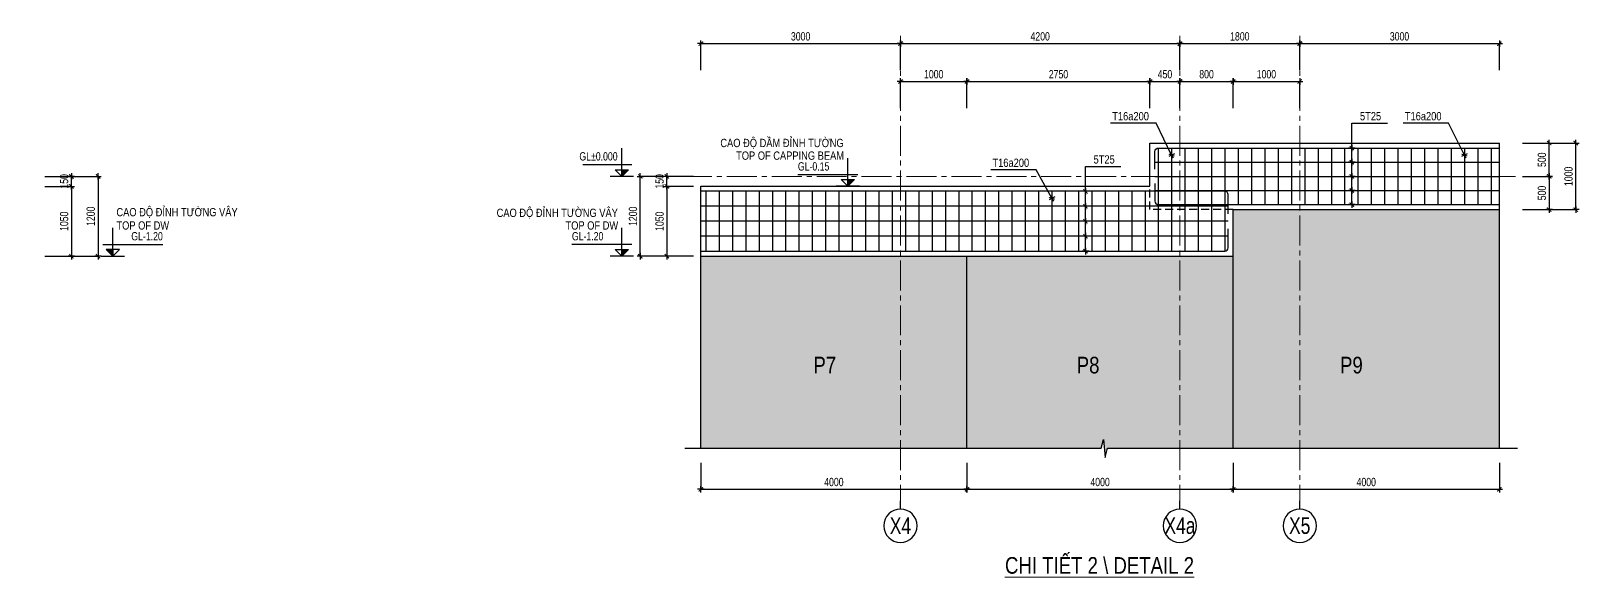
# Model space of a CAD drawing. Header units: millimetres. Extents: x 2611025 to 4139346, y -89870 to 101087.
# Drawn here: x 2796301 to 2819565, y -33031 to -24822 of the extents above; entities that cross this region are included whole.
import ezdxf
from ezdxf.enums import TextEntityAlignment as Align

# ---------------------------------------------------------------- set-up
doc = ezdxf.new("R2010")
doc.units = ezdxf.units.MM
doc.header["$LTSCALE"] = 1200
doc.header["$PDMODE"] = 35
for name, pattern in [('$$DASHED$$', [0.75, 0.5, -0.25]), ('CENTER2', [1.125, 0.75, -0.125, 0.125, -0.125]), ('HIDDEN', [0.375, 0.25, -0.125])]:
    doc.linetypes.add(name, pattern=pattern)
for name, color, linetype in [('CDC.01.AXIS', 160, 'CENTER2'), ('CDC.02.DIM', 1, 'Continuous'), ('CDC.04.HIDDEN', 8, 'HIDDEN'), ('CDC.05.STEEL', 4, 'Continuous'), ('CDC.06.TEXT', 2, 'Continuous'), ('CDC.10.HATCH', 251, 'Continuous'), ('CDC.11.NOTE', 8, 'Continuous'), ('S-BAO', 3, 'Continuous')]:
    doc.layers.add(name, color=color, linetype=linetype)
doc.layers.add('TEXTEN', color=3, linetype='Continuous', lineweight=13)
doc.layers.add('TEXTVN', color=2, linetype='Continuous', lineweight=20)
doc.styles.add('1', font='arial.ttf', dxfattribs={"width": 0.75})
doc.styles.add('Arial', font='arial.ttf', dxfattribs={"height": 480})
doc.styles.add('BIGTEXT', font='arial.ttf', dxfattribs={"width": 0.8})
doc.styles.add('DB_Arial', font='arial.ttf', dxfattribs={"width": 0.8})
doc.styles.add('SMTEXT', font='arial.ttf', dxfattribs={"width": 0.75})
doc.dimstyles.new('50X1', dxfattribs={"dimscale": 50, "dimtxt": 2.5, "dimasz": 0.008, "dimexe": 0, "dimexo": 0, "dimgap": 0.9, "dimtad": 1, "dimdec": 0, "dimzin": 13, "dimdsep": 46, "dimtxsty": '1', "dimblk1": 'CHEO', "dimblk2": 'CHEO', "dimsah": 1, "dimcen": 0, "dimclrd": 256, "dimclre": 256, "dimclrt": 3, "dimadec": 0, "dimazin": 0, "dimtfac": 1, "dimtdec": 0, "dimtix": 1, "dimtmove": 2, "dimatfit": 3, "dimldrblk": 'CHEO', "dimfxl": 8, "dimfxlon": 1, "dimtolj": 1, "dimtzin": 13, "dimarcsym": 0})

# ---------------------------------------------------------------- blocks, each defined once
blk = doc.blocks.new('tag_cd')
at = {"layer": 'CDC.10.HATCH'}
blk.add_hatch(color=256, dxfattribs=at).paths.add_polyline_path([(180, 240), (420, 0), (420, 240)])
at = {"layer": 'CDC.02.DIM'}
for points in [[(420, 240), (420, 0), (660, 240), (180, 240), (420, 0), (420, 1020)], [(0, 0), (840, 0)], [(60, 420), (2220, 420)]]:
    blk.add_lwpolyline(points, dxfattribs=at)
at = {"layer": 'CDC.06.TEXT', "ltscale": 0.5, "style": 'SMTEXT', "width": 0.75}
blk.add_attdef('CD', text='', height=300, dxfattribs=at).set_placement((2220, 570), align=Align.RIGHT)
blk = doc.blocks.new('CHEO')
at = {"layer": 'CDC.02.DIM'}
for points in [[(-121, 0), (121, 0)], [(0, 121), (0, -121)]]:
    blk.add_lwpolyline(points, dxfattribs=at)
at = {"layer": 'CDC.02.DIM', "const_width": 40}
blk.add_lwpolyline([(80, 80), (-80, -81)], dxfattribs=at)
blk = doc.blocks.new('*D27')
at = {"layer": 'CDC.02.DIM', "lineweight": -2, "transparency": 16777216}
for p, q in [((2796509, -27158), (2796909, -27158)), ((2796909, -27158), (2796909, -28207)), ((2796509, -28208), (2796909, -28208))]:
    blk.add_line(p, q, dxfattribs=at)
at = {"layer": 'Defpoints', "color": 0, "transparency": 16777216}
for p in [(2796301, -27158), (2796301, -28208), (2796909, -28208)]:
    blk.add_point(p, dxfattribs=at)
at = {"layer": 'CDC.02.DIM', "lineweight": -2, "transparency": 16777216, "xscale": 0.4, "yscale": 0.4, "zscale": 0.4}
for p, rotation in [((2796909, -27158), 90), ((2796909, -28208), 270)]:
    blk.add_blockref('CHEO', p, dxfattribs=dict(at, rotation=rotation))
at = {"layer": 'CDC.02.DIM', "color": 3, "transparency": 16777216, "insert": (2796800, -27683), "char_height": 125, "attachment_point": 5, "rotation": 90, "style": '1'}
blk.add_mtext('\\A1;1050', dxfattribs=at)
blk = doc.blocks.new('_Axis name')
at = {"layer": 'CDC.02.DIM'}
blk.add_line((0, 2.5), (0, 0), dxfattribs=at)
blk.add_circle((0, 7.5), 5, dxfattribs=at)
at = {"layer": 'CDC.02.DIM', "style": 'BIGTEXT', "width": 0.75}
blk.add_attdef('.', text='', height=5, dxfattribs=at).set_placement((0, 7.5), align=Align.MIDDLE)
blk = doc.blocks.new('*D42')
at = {"layer": 'CDC.02.DIM', "lineweight": -2, "transparency": 16777216}
for p, q in [((2806367, -31312), (2806367, -31712)), ((2810367, -31312), (2810367, -31712)), ((2806368, -31712), (2810367, -31712))]:
    blk.add_line(p, q, dxfattribs=at)
at = {"layer": 'Defpoints', "color": 0, "transparency": 16777216}
for p in [(2806367, -31264), (2810367, -31264), (2810367, -31712)]:
    blk.add_point(p, dxfattribs=at)
at = {"layer": 'CDC.02.DIM', "lineweight": -2, "transparency": 16777216, "xscale": 0.4, "yscale": 0.4, "zscale": 0.4, "rotation": 180}
blk.add_blockref('CHEO', (2806367, -31712), dxfattribs=at)
at = {"layer": 'CDC.02.DIM', "lineweight": -2, "transparency": 16777216, "xscale": 0.4, "yscale": 0.4, "zscale": 0.4}
blk.add_blockref('CHEO', (2810367, -31712), dxfattribs=at)
at = {"layer": 'CDC.02.DIM', "color": 3, "transparency": 16777216, "insert": (2808367, -31603), "char_height": 125, "attachment_point": 5, "style": '1'}
blk.add_mtext('\\A1;4000', dxfattribs=at)
blk = doc.blocks.new('*D43')
at = {"layer": 'CDC.02.DIM', "lineweight": -2, "transparency": 16777216}
for p, q in [((2810367, -31312), (2810367, -31712)), ((2814367, -31312), (2814367, -31712)), ((2810368, -31712), (2814367, -31712))]:
    blk.add_line(p, q, dxfattribs=at)
at = {"layer": 'Defpoints', "color": 0, "transparency": 16777216}
for p in [(2810367, -31264), (2814367, -31264), (2814367, -31712)]:
    blk.add_point(p, dxfattribs=at)
at = {"layer": 'CDC.02.DIM', "lineweight": -2, "transparency": 16777216, "xscale": 0.4, "yscale": 0.4, "zscale": 0.4, "rotation": 180}
blk.add_blockref('CHEO', (2810367, -31712), dxfattribs=at)
at = {"layer": 'CDC.02.DIM', "lineweight": -2, "transparency": 16777216, "xscale": 0.4, "yscale": 0.4, "zscale": 0.4}
blk.add_blockref('CHEO', (2814367, -31712), dxfattribs=at)
at = {"layer": 'CDC.02.DIM', "color": 3, "transparency": 16777216, "insert": (2812367, -31603), "char_height": 125, "attachment_point": 5, "style": '1'}
blk.add_mtext('\\A1;4000', dxfattribs=at)
blk = doc.blocks.new('*D44')
at = {"layer": 'CDC.02.DIM', "lineweight": -2, "transparency": 16777216}
for p, q in [((2814367, -31312), (2814367, -31712)), ((2818367, -31312), (2818367, -31712)), ((2814368, -31712), (2818367, -31712))]:
    blk.add_line(p, q, dxfattribs=at)
at = {"layer": 'Defpoints', "color": 0, "transparency": 16777216}
for p in [(2814367, -31264), (2818367, -31264), (2818367, -31712)]:
    blk.add_point(p, dxfattribs=at)
at = {"layer": 'CDC.02.DIM', "lineweight": -2, "transparency": 16777216, "xscale": 0.4, "yscale": 0.4, "zscale": 0.4, "rotation": 180}
blk.add_blockref('CHEO', (2814367, -31712), dxfattribs=at)
at = {"layer": 'CDC.02.DIM', "lineweight": -2, "transparency": 16777216, "xscale": 0.4, "yscale": 0.4, "zscale": 0.4}
blk.add_blockref('CHEO', (2818367, -31712), dxfattribs=at)
at = {"layer": 'CDC.02.DIM', "color": 3, "transparency": 16777216, "insert": (2816367, -31603), "char_height": 125, "attachment_point": 5, "style": '1'}
blk.add_mtext('\\A1;4000', dxfattribs=at)
blk = doc.blocks.new('*D45')
at = {"layer": 'CDC.02.DIM', "lineweight": -2, "transparency": 16777216}
for p, q in [((2806367, -25413), (2806367, -25013)), ((2806368, -25013), (2809367, -25013)), ((2809367, -25413), (2809367, -25013))]:
    blk.add_line(p, q, dxfattribs=at)
at = {"layer": 'Defpoints', "color": 0, "transparency": 16777216}
for p in [(2809367, -25013), (2806367, -27158), (2809367, -27158)]:
    blk.add_point(p, dxfattribs=at)
at = {"layer": 'CDC.02.DIM', "lineweight": -2, "transparency": 16777216, "xscale": 0.4, "yscale": 0.4, "zscale": 0.4, "rotation": 180}
blk.add_blockref('CHEO', (2806367, -25013), dxfattribs=at)
at = {"layer": 'CDC.02.DIM', "lineweight": -2, "transparency": 16777216, "xscale": 0.4, "yscale": 0.4, "zscale": 0.4}
blk.add_blockref('CHEO', (2809367, -25013), dxfattribs=at)
at = {"layer": 'CDC.02.DIM', "color": 3, "transparency": 16777216, "insert": (2807867, -24904), "char_height": 125, "attachment_point": 5, "style": '1'}
blk.add_mtext('\\A1;3000', dxfattribs=at)
blk = doc.blocks.new('*D46')
at = {"layer": 'CDC.02.DIM', "lineweight": -2, "transparency": 16777216}
for p, q in [((2809367, -25982), (2809367, -25582)), ((2809368, -25582), (2810367, -25582)), ((2810367, -25982), (2810367, -25582))]:
    blk.add_line(p, q, dxfattribs=at)
at = {"layer": 'Defpoints', "color": 0, "transparency": 16777216}
for p in [(2810367, -25582), (2809367, -27158), (2810367, -27158)]:
    blk.add_point(p, dxfattribs=at)
at = {"layer": 'CDC.02.DIM', "lineweight": -2, "transparency": 16777216, "xscale": 0.4, "yscale": 0.4, "zscale": 0.4, "rotation": 180}
blk.add_blockref('CHEO', (2809367, -25582), dxfattribs=at)
at = {"layer": 'CDC.02.DIM', "lineweight": -2, "transparency": 16777216, "xscale": 0.4, "yscale": 0.4, "zscale": 0.4}
blk.add_blockref('CHEO', (2810367, -25582), dxfattribs=at)
at = {"layer": 'CDC.02.DIM', "color": 3, "transparency": 16777216, "insert": (2809867, -25473), "char_height": 125, "attachment_point": 5, "style": '1'}
blk.add_mtext('\\A1;1000', dxfattribs=at)
blk = doc.blocks.new('*D47')
at = {"layer": 'CDC.02.DIM', "lineweight": -2, "ltscale": 0.5, "transparency": 16777216}
for p, q in [((2809367, -25413), (2809367, -25013)), ((2809368, -25013), (2813567, -25013)), ((2813567, -25413), (2813567, -25013))]:
    blk.add_line(p, q, dxfattribs=at)
at = {"layer": 'Defpoints', "color": 0, "ltscale": 0.5, "transparency": 16777216}
for p in [(2813567, -25013), (2809367, -27158), (2813567, -27008)]:
    blk.add_point(p, dxfattribs=at)
at = {"layer": 'CDC.02.DIM', "lineweight": -2, "ltscale": 0.5, "transparency": 16777216, "xscale": 0.4, "yscale": 0.4, "zscale": 0.4, "rotation": 180}
blk.add_blockref('CHEO', (2809367, -25013), dxfattribs=at)
at = {"layer": 'CDC.02.DIM', "lineweight": -2, "ltscale": 0.5, "transparency": 16777216, "xscale": 0.4, "yscale": 0.4, "zscale": 0.4}
blk.add_blockref('CHEO', (2813567, -25013), dxfattribs=at)
at = {"layer": 'CDC.02.DIM', "color": 3, "ltscale": 0.5, "transparency": 16777216, "insert": (2811467, -24904), "char_height": 125, "attachment_point": 5, "style": '1'}
blk.add_mtext('\\A1;4200', dxfattribs=at)
blk = doc.blocks.new('*D48')
at = {"layer": 'CDC.02.DIM', "lineweight": -2, "transparency": 16777216}
for p, q in [((2814367, -25982), (2814367, -25582)), ((2814368, -25582), (2815367, -25582)), ((2815367, -25982), (2815367, -25582))]:
    blk.add_line(p, q, dxfattribs=at)
at = {"layer": 'Defpoints', "color": 0, "transparency": 16777216}
for p in [(2815367, -25582), (2814367, -26508), (2815367, -26508)]:
    blk.add_point(p, dxfattribs=at)
at = {"layer": 'CDC.02.DIM', "lineweight": -2, "transparency": 16777216, "xscale": 0.4, "yscale": 0.4, "zscale": 0.4, "rotation": 180}
blk.add_blockref('CHEO', (2814367, -25582), dxfattribs=at)
at = {"layer": 'CDC.02.DIM', "lineweight": -2, "transparency": 16777216, "xscale": 0.4, "yscale": 0.4, "zscale": 0.4}
blk.add_blockref('CHEO', (2815367, -25582), dxfattribs=at)
at = {"layer": 'CDC.02.DIM', "color": 3, "transparency": 16777216, "insert": (2814867, -25473), "char_height": 125, "attachment_point": 5, "style": '1'}
blk.add_mtext('\\A1;1000', dxfattribs=at)
blk = doc.blocks.new('*D49')
at = {"layer": 'CDC.02.DIM', "lineweight": -2, "transparency": 16777216}
for p, q in [((2805857, -27007), (2805857, -27007)), ((2806257, -27008), (2805857, -27008)), ((2805857, -27158), (2805857, -27008)), ((2806257, -27158), (2805857, -27158)), ((2805857, -27158), (2805857, -27158))]:
    blk.add_line(p, q, dxfattribs=at)
at = {"layer": 'Defpoints', "color": 0, "transparency": 16777216}
for p in [(2805857, -27008), (2806367, -27008), (2806367, -27158)]:
    blk.add_point(p, dxfattribs=at)
at = {"layer": 'CDC.02.DIM', "lineweight": -2, "transparency": 16777216, "xscale": 0.4, "yscale": 0.4, "zscale": 0.4}
for p, rotation in [((2805857, -27008), 270), ((2805857, -27158), 90)]:
    blk.add_blockref('CHEO', p, dxfattribs=dict(at, rotation=rotation))
at = {"layer": 'CDC.02.DIM', "color": 3, "transparency": 16777216, "insert": (2805748, -27083), "char_height": 125, "attachment_point": 5, "rotation": 90, "style": '1'}
blk.add_mtext('\\A1;150', dxfattribs=at)
blk = doc.blocks.new('*D50')
at = {"layer": 'CDC.02.DIM', "lineweight": -2, "transparency": 16777216}
for p, q in [((2806257, -27158), (2805857, -27158)), ((2805857, -27158), (2805857, -28207)), ((2806257, -28208), (2805857, -28208))]:
    blk.add_line(p, q, dxfattribs=at)
at = {"layer": 'Defpoints', "color": 0, "transparency": 16777216}
for p in [(2806367, -27158), (2805857, -28208), (2806367, -28208)]:
    blk.add_point(p, dxfattribs=at)
at = {"layer": 'CDC.02.DIM', "lineweight": -2, "transparency": 16777216, "xscale": 0.4, "yscale": 0.4, "zscale": 0.4}
for p, rotation in [((2805857, -27158), 90), ((2805857, -28208), 270)]:
    blk.add_blockref('CHEO', p, dxfattribs=dict(at, rotation=rotation))
at = {"layer": 'CDC.02.DIM', "color": 3, "transparency": 16777216, "insert": (2805748, -27683), "char_height": 125, "attachment_point": 5, "rotation": 90, "style": '1'}
blk.add_mtext('\\A1;1050', dxfattribs=at)
blk = doc.blocks.new('*D51')
at = {"layer": 'CDC.02.DIM', "lineweight": -2, "transparency": 16777216}
for p, q in [((2805857, -27008), (2805457, -27008)), ((2805457, -28207), (2805457, -27008)), ((2805857, -28208), (2805457, -28208))]:
    blk.add_line(p, q, dxfattribs=at)
at = {"layer": 'Defpoints', "color": 0, "transparency": 16777216}
for p in [(2805457, -27008), (2806367, -27008), (2806367, -28208)]:
    blk.add_point(p, dxfattribs=at)
at = {"layer": 'CDC.02.DIM', "lineweight": -2, "transparency": 16777216, "xscale": 0.4, "yscale": 0.4, "zscale": 0.4}
for p, rotation in [((2805457, -27008), 90), ((2805457, -28208), 270)]:
    blk.add_blockref('CHEO', p, dxfattribs=dict(at, rotation=rotation))
at = {"layer": 'CDC.02.DIM', "color": 3, "transparency": 16777216, "insert": (2805348, -27608), "char_height": 125, "attachment_point": 5, "rotation": 90, "style": '1'}
blk.add_mtext('\\A1;1200', dxfattribs=at)
blk = doc.blocks.new('*D53')
at = {"layer": 'CDC.02.DIM', "lineweight": -2, "transparency": 16777216}
for p, q in [((2818716, -27008), (2819116, -27008)), ((2819116, -27008), (2819116, -27507)), ((2818716, -27508), (2819116, -27508))]:
    blk.add_line(p, q, dxfattribs=at)
at = {"layer": 'Defpoints', "color": 0, "transparency": 16777216}
for p in [(2818518, -27008), (2818518, -27508), (2819116, -27508)]:
    blk.add_point(p, dxfattribs=at)
at = {"layer": 'CDC.02.DIM', "lineweight": -2, "transparency": 16777216, "xscale": 0.4, "yscale": 0.4, "zscale": 0.4}
for p, rotation in [((2819116, -27008), 90), ((2819116, -27508), 270)]:
    blk.add_blockref('CHEO', p, dxfattribs=dict(at, rotation=rotation))
at = {"layer": 'CDC.02.DIM', "color": 3, "transparency": 16777216, "insert": (2819007, -27258), "char_height": 125, "attachment_point": 5, "rotation": 90, "style": '1'}
blk.add_mtext('\\A1;500', dxfattribs=at)
blk = doc.blocks.new('*D54')
at = {"layer": 'CDC.02.DIM', "lineweight": -2, "transparency": 16777216}
for p, q in [((2819116, -26508), (2819516, -26508)), ((2819516, -27507), (2819516, -26508)), ((2819116, -27508), (2819516, -27508))]:
    blk.add_line(p, q, dxfattribs=at)
at = {"layer": 'Defpoints', "color": 0, "transparency": 16777216}
for p in [(2818518, -26508), (2819516, -26508), (2818518, -27508)]:
    blk.add_point(p, dxfattribs=at)
at = {"layer": 'CDC.02.DIM', "lineweight": -2, "transparency": 16777216, "xscale": 0.4, "yscale": 0.4, "zscale": 0.4}
for p, rotation in [((2819516, -26508), 90), ((2819516, -27508), 270)]:
    blk.add_blockref('CHEO', p, dxfattribs=dict(at, rotation=rotation))
at = {"layer": 'CDC.02.DIM', "color": 3, "transparency": 16777216, "insert": (2819407, -27008), "char_height": 125, "attachment_point": 5, "rotation": 90, "style": '1'}
blk.add_mtext('\\A1;1000', dxfattribs=at)
blk = doc.blocks.new('*D95')
at = {"layer": 'CDC.02.DIM', "lineweight": -2, "transparency": 16777216}
for p, q in [((2815367, -25413), (2815367, -25013)), ((2815368, -25013), (2818367, -25013)), ((2818367, -25413), (2818367, -25013))]:
    blk.add_line(p, q, dxfattribs=at)
at = {"layer": 'Defpoints', "color": 0, "transparency": 16777216}
for p in [(2818367, -25013), (2815367, -26508), (2818367, -27901)]:
    blk.add_point(p, dxfattribs=at)
at = {"layer": 'CDC.02.DIM', "lineweight": -2, "transparency": 16777216, "xscale": 0.4, "yscale": 0.4, "zscale": 0.4, "rotation": 180}
blk.add_blockref('CHEO', (2815367, -25013), dxfattribs=at)
at = {"layer": 'CDC.02.DIM', "lineweight": -2, "transparency": 16777216, "xscale": 0.4, "yscale": 0.4, "zscale": 0.4}
blk.add_blockref('CHEO', (2818367, -25013), dxfattribs=at)
at = {"layer": 'CDC.02.DIM', "color": 3, "transparency": 16777216, "insert": (2816867, -24904), "char_height": 125, "attachment_point": 5, "style": '1'}
blk.add_mtext('\\A1;3000', dxfattribs=at)
blk = doc.blocks.new('*D1653')
at = {"layer": 'CDC.02.DIM', "lineweight": -2, "transparency": 16777216}
for p, q in [((2810367, -25982), (2810367, -25582)), ((2810368, -25582), (2813117, -25582)), ((2813117, -25982), (2813117, -25582))]:
    blk.add_line(p, q, dxfattribs=at)
at = {"layer": 'Defpoints', "color": 0, "transparency": 16777216}
for p in [(2813117, -25582), (2810367, -27158), (2813117, -27158)]:
    blk.add_point(p, dxfattribs=at)
at = {"layer": 'CDC.02.DIM', "lineweight": -2, "transparency": 16777216, "xscale": 0.4, "yscale": 0.4, "zscale": 0.4, "rotation": 180}
blk.add_blockref('CHEO', (2810367, -25582), dxfattribs=at)
at = {"layer": 'CDC.02.DIM', "lineweight": -2, "transparency": 16777216, "xscale": 0.4, "yscale": 0.4, "zscale": 0.4}
blk.add_blockref('CHEO', (2813117, -25582), dxfattribs=at)
at = {"layer": 'CDC.02.DIM', "color": 3, "transparency": 16777216, "insert": (2811742, -25473), "char_height": 125, "attachment_point": 5, "style": '1'}
blk.add_mtext('\\A1;2750', dxfattribs=at)
blk = doc.blocks.new('*D1654')
at = {"layer": 'CDC.02.DIM', "lineweight": -2, "transparency": 16777216}
for p, q in [((2813117, -25982), (2813117, -25582)), ((2813118, -25582), (2813567, -25582)), ((2813567, -25982), (2813567, -25582))]:
    blk.add_line(p, q, dxfattribs=at)
at = {"layer": 'Defpoints', "color": 0, "transparency": 16777216}
for p in [(2813567, -25582), (2813117, -26508), (2813567, -26508)]:
    blk.add_point(p, dxfattribs=at)
at = {"layer": 'CDC.02.DIM', "lineweight": -2, "transparency": 16777216, "xscale": 0.4, "yscale": 0.4, "zscale": 0.4, "rotation": 180}
blk.add_blockref('CHEO', (2813117, -25582), dxfattribs=at)
at = {"layer": 'CDC.02.DIM', "lineweight": -2, "transparency": 16777216, "xscale": 0.4, "yscale": 0.4, "zscale": 0.4}
blk.add_blockref('CHEO', (2813567, -25582), dxfattribs=at)
at = {"layer": 'CDC.02.DIM', "color": 3, "transparency": 16777216, "insert": (2813342, -25473), "char_height": 125, "attachment_point": 5, "style": '1'}
blk.add_mtext('\\A1;450', dxfattribs=at)
blk = doc.blocks.new('*D1655')
at = {"layer": 'CDC.02.DIM', "lineweight": -2, "transparency": 16777216}
for p, q in [((2813567, -25982), (2813567, -25582)), ((2813568, -25582), (2814367, -25582)), ((2814367, -25982), (2814367, -25582))]:
    blk.add_line(p, q, dxfattribs=at)
at = {"layer": 'Defpoints', "color": 0, "transparency": 16777216}
for p in [(2814367, -25582), (2813567, -26508), (2814367, -27508)]:
    blk.add_point(p, dxfattribs=at)
at = {"layer": 'CDC.02.DIM', "lineweight": -2, "transparency": 16777216, "xscale": 0.4, "yscale": 0.4, "zscale": 0.4, "rotation": 180}
blk.add_blockref('CHEO', (2813567, -25582), dxfattribs=at)
at = {"layer": 'CDC.02.DIM', "lineweight": -2, "transparency": 16777216, "xscale": 0.4, "yscale": 0.4, "zscale": 0.4}
blk.add_blockref('CHEO', (2814367, -25582), dxfattribs=at)
at = {"layer": 'CDC.02.DIM', "color": 3, "transparency": 16777216, "insert": (2813967, -25473), "char_height": 125, "attachment_point": 5, "style": '1'}
blk.add_mtext('\\A1;800', dxfattribs=at)
blk = doc.blocks.new('*D1656')
at = {"layer": 'CDC.02.DIM', "lineweight": -2, "transparency": 16777216}
for p, q in [((2813567, -25413), (2813567, -25013)), ((2813568, -25013), (2815367, -25013)), ((2815367, -25413), (2815367, -25013))]:
    blk.add_line(p, q, dxfattribs=at)
at = {"layer": 'Defpoints', "color": 0, "transparency": 16777216}
for p in [(2815367, -25013), (2813567, -25829), (2815367, -25829)]:
    blk.add_point(p, dxfattribs=at)
at = {"layer": 'CDC.02.DIM', "lineweight": -2, "transparency": 16777216, "xscale": 0.4, "yscale": 0.4, "zscale": 0.4, "rotation": 180}
blk.add_blockref('CHEO', (2813567, -25013), dxfattribs=at)
at = {"layer": 'CDC.02.DIM', "lineweight": -2, "transparency": 16777216, "xscale": 0.4, "yscale": 0.4, "zscale": 0.4}
blk.add_blockref('CHEO', (2815367, -25013), dxfattribs=at)
at = {"layer": 'CDC.02.DIM', "color": 3, "transparency": 16777216, "insert": (2814467, -24904), "char_height": 125, "attachment_point": 5, "style": '1'}
blk.add_mtext('\\A1;1800', dxfattribs=at)
blk = doc.blocks.new('*D1940')
at = {"layer": 'CDC.02.DIM', "lineweight": -2, "transparency": 16777216}
for p, q in [((2796509, -27008), (2796909, -27008)), ((2796509, -27158), (2796909, -27158)), ((2796909, -27007), (2796909, -27007)), ((2796909, -27158), (2796909, -27008)), ((2796909, -27158), (2796909, -27158))]:
    blk.add_line(p, q, dxfattribs=at)
at = {"layer": 'Defpoints', "color": 0, "transparency": 16777216}
for p in [(2796301, -27008), (2796301, -27158), (2796909, -27008)]:
    blk.add_point(p, dxfattribs=at)
at = {"layer": 'CDC.02.DIM', "lineweight": -2, "transparency": 16777216, "xscale": 0.4, "yscale": 0.4, "zscale": 0.4}
for p, rotation in [((2796909, -27008), 270), ((2796909, -27158), 90)]:
    blk.add_blockref('CHEO', p, dxfattribs=dict(at, rotation=rotation))
at = {"layer": 'CDC.02.DIM', "color": 3, "transparency": 16777216, "insert": (2796800, -27083), "char_height": 125, "attachment_point": 5, "rotation": 90, "style": '1'}
blk.add_mtext('\\A1;150', dxfattribs=at)
blk = doc.blocks.new('*D1941')
at = {"layer": 'CDC.02.DIM', "lineweight": -2, "transparency": 16777216}
for p, q in [((2796909, -27008), (2797309, -27008)), ((2797309, -27008), (2797309, -28207)), ((2796909, -28208), (2797309, -28208))]:
    blk.add_line(p, q, dxfattribs=at)
at = {"layer": 'Defpoints', "color": 0, "transparency": 16777216}
for p in [(2796301, -27008), (2796301, -28208), (2797309, -28208)]:
    blk.add_point(p, dxfattribs=at)
at = {"layer": 'CDC.02.DIM', "lineweight": -2, "transparency": 16777216, "xscale": 0.4, "yscale": 0.4, "zscale": 0.4}
for p, rotation in [((2797309, -27008), 90), ((2797309, -28208), 270)]:
    blk.add_blockref('CHEO', p, dxfattribs=dict(at, rotation=rotation))
at = {"layer": 'CDC.02.DIM', "color": 3, "transparency": 16777216, "insert": (2797200, -27608), "char_height": 125, "attachment_point": 5, "rotation": 90, "style": '1'}
blk.add_mtext('\\A1;1200', dxfattribs=at)
blk = doc.blocks.new('A$Cb9eba105')
at = {"layer": 'CDC.10.HATCH', "lineweight": 5, "true_color": 0x939598}
blk.add_hatch(color=252, dxfattribs=at).paths.add_polyline_path([(-75, 100), (-175, 0), (-175, 100)])
at = {"layer": 'CDC.02.DIM'}
for points in [[(-175, 100), (-175, 0), (-275, 100), (-75, 100), (-175, 0), (-175, 425)], [(-25, 175), (-762, 175)], [(0, 0), (-350, 0)]]:
    blk.add_lwpolyline(points, dxfattribs=at)
at = {"layer": 'CDC.06.TEXT', "ltscale": 0.5, "style": 'SMTEXT', "width": 0.75}
blk.add_attdef('GL±0.00', text='', height=125, dxfattribs=at).set_placement((-238, 238), align=Align.RIGHT)
blk = doc.blocks.new('*D1959')
at = {"layer": 'CDC.02.DIM', "lineweight": -2, "transparency": 16777216}
for p, q in [((2818716, -26508), (2819116, -26508)), ((2819116, -27007), (2819116, -26508)), ((2818716, -27008), (2819116, -27008))]:
    blk.add_line(p, q, dxfattribs=at)
at = {"layer": 'Defpoints', "color": 0, "transparency": 16777216}
for p in [(2818368, -26508), (2819116, -26508), (2818518, -27008)]:
    blk.add_point(p, dxfattribs=at)
at = {"layer": 'CDC.02.DIM', "lineweight": -2, "transparency": 16777216, "xscale": 0.4, "yscale": 0.4, "zscale": 0.4}
for p, rotation in [((2819116, -26508), 90), ((2819116, -27008), 270)]:
    blk.add_blockref('CHEO', p, dxfattribs=dict(at, rotation=rotation))
at = {"layer": 'CDC.02.DIM', "color": 3, "transparency": 16777216, "insert": (2819007, -26758), "char_height": 125, "attachment_point": 5, "rotation": 90, "style": '1'}
blk.add_mtext('\\A1;500', dxfattribs=at)
blk = doc.blocks.new('*U1960')
at = {"layer": 'CDC.05.STEEL'}
blk.add_line((0, 775), (0, -775), dxfattribs=at)
blk = doc.blocks.new('*U1961')
at = {"layer": 'CDC.02.DIM', "color": 0, "linetype": 'ByBlock', "lineweight": -2, "transparency": 16777216}
for p in [(0, 0), (200, 0), (400, 0), (600, 0), (800, 0), (1000, 0)]:
    blk.add_blockref('*U1960', p, dxfattribs=at)
blk = doc.blocks.new('*U1962')
at = {"layer": 'CDC.05.STEEL'}
blk.add_line((0, 450), (0, -450), dxfattribs=at)
blk = doc.blocks.new('*U1963')
at = {"layer": 'CDC.02.DIM', "color": 0, "linetype": 'ByBlock', "lineweight": -2, "transparency": 16777216}
for p in [(-6800, 0), (-6600, 0), (-6400, 0), (-6200, 0), (-6000, 0), (-5800, 0), (-5600, 0), (-5400, 0), (-5200, 0), (-5000, 0), (-4800, 0), (-4600, 0), (-4400, 0), (-4200, 0), (-4000, 0), (-3800, 0), (-3600, 0), (-3400, 0), (-3200, 0), (-3000, 0), (-2800, 0), (-2600, 0), (-2400, 0), (-2200, 0), (-2000, 0), (-1800, 0), (-1600, 0), (-1400, 0), (-1200, 0), (-1000, 0), (-800, 0), (-600, 0), (-400, 0), (-200, 0), (0, 0)]:
    blk.add_blockref('*U1962', p, dxfattribs=at)
blk = doc.blocks.new('*U1967')
at = {"layer": 'CDC.05.STEEL'}
blk.add_line((0, 425), (0, -425), dxfattribs=at)
blk = doc.blocks.new('*U1968')
at = {"layer": 'CDC.02.DIM', "color": 0, "linetype": 'ByBlock', "lineweight": -2, "transparency": 16777216}
for p in [(0, 0), (200, 0), (400, 0), (600, 0), (800, 0), (1000, 0), (1200, 0), (1400, 0), (1600, 0), (1800, 0), (2000, 0), (2200, 0), (2400, 0), (2600, 0), (2800, 0), (3000, 0), (3200, 0), (3400, 0), (3600, 0), (3800, 0), (4000, 0)]:
    blk.add_blockref('*U1967', p, dxfattribs=at)

msp = doc.modelspace()

# ---------------------------------------------------------------- hatches: boundary and pattern name
at = {"layer": 'CDC.10.HATCH', "lineweight": 5, "true_color": 0x939598}
h = msp.add_hatch(dxfattribs=at)
h.set_pattern_fill('AR-CONC', color=252)
h.paths.add_polyline_path([(2814367.2, -27507.5), (2814367.2, -28207.5), (2814367.2, -31093.8), (2818367.2, -31093.8), (2818367.2, -27507.5)])
h.paths.add_polyline_path([(2810367.2, -28207.5), (2810367.2, -31093.8), (2812384.8, -31093.8), (2812417.4, -30961.2), (2812441.7, -31234.6), (2812479.4, -31093.8), (2814367.2, -31093.8), (2814367.2, -28207.5)])
h.paths.add_polyline_path([(2806367.2, -28207.5), (2806367.2, -31093.8), (2810367.2, -31093.8), (2810367.2, -28207.5)])
h.paths.add_polyline_path([(2815911, -30032), (2816360.3, -30032), (2816360.3, -29659.1), (2815911, -29659.1)], flags=24)
h.paths.add_polyline_path([(2811954.1, -30032), (2812403.4, -30032), (2812403.4, -29659.1), (2811954.1, -29659.1)], flags=24)
h.paths.add_polyline_path([(2807998.6, -30029.3), (2808445.1, -30029.3), (2808445.1, -29665), (2807998.6, -29665)], flags=24)

# ---------------------------------------------------------------- linework, layer by layer
at = {"layer": 'CDC.01.AXIS', "color": 5, "lineweight": 9, "ltscale": 0.5, "true_color": 0x0000ff}
for p, q in [((2809367.2, -24896.9), (2809367.2, -31884.2)), ((2813567.2, -24896.9), (2813567.2, -31884.2)), ((2815367.2, -24896.9), (2815367.2, -31884.2)), ((2805408.9, -27007.5), (2818611.1, -27007.5))]:
    msp.add_line(p, q, dxfattribs=at)
at = {"layer": 'CDC.04.HIDDEN', "linetype": '$$DASHED$$', "ltscale": 0.2}
for p, q in [((2813117.2, -27507.5), (2813117.2, -27157.5)), ((2814367.2, -27507.5), (2813117.2, -27507.5))]:
    msp.add_line(p, q, dxfattribs=at)
at = {"layer": 'CDC.05.STEEL'}
for p, q in [((2813192.2, -26795), (2818367.2, -26795)), ((2813192.2, -27007.5), (2818367.2, -27007.5)), ((2813192.2, -27220), (2818367.2, -27220)), ((2814292.2, -27457.5), (2806367.2, -27457.5)), ((2814292.2, -27682.5), (2806367.2, -27682.5)), ((2814292.2, -27907.5), (2806367.2, -27907.5))]:
    msp.add_line(p, q, dxfattribs=at)
for points in [[(2813192.2, -26901.3), (2813192.2, -26632.5, -0.4142136), (2813242.2, -26582.5), (2818367.2, -26582.5)], [(2813192.2, -27113.8), (2813192.2, -27382.5, 0.4142136), (2813242.2, -27432.5), (2818367.2, -27432.5)], [(2814292.2, -27570), (2814292.2, -27282.5, 0.4142136), (2814242.2, -27232.5), (2806367.2, -27232.5)], [(2806367.2, -28132.5), (2814242.2, -28132.5, 0.4142136), (2814292.2, -28082.5), (2814292.2, -27795)]]:
    msp.add_lwpolyline(points, format="xyb", dxfattribs=at)
at = {"layer": 'CDC.11.NOTE'}
msp.add_lwpolyline([(2806125.8, -31093.8), (2812384.8, -31093.8), (2812417.4, -30961.2), (2812441.7, -31234.6), (2812479.4, -31093.8), (2812479.4, -31093.8), (2818639.8, -31093.8)], dxfattribs=at)
at = {"layer": 'S-BAO'}
for p, q in [((2813117.2, -27157.5), (2813117.2, -26507.5)), ((2813117.2, -26507.5), (2818367.2, -26507.5)), ((2818367.2, -31093.8), (2818367.2, -26507.5)), ((2806367.2, -31093.8), (2806367.2, -27157.5)), ((2806367.2, -27157.5), (2813117.2, -27157.5)), ((2814367.2, -27507.5), (2818367.2, -27507.5)), ((2806367.2, -28207.5), (2814367.2, -28207.5)), ((2810367.2, -31093.8), (2810367.2, -28207.5)), ((2814367.2, -31093.8), (2814367.2, -28207.5))]:
    msp.add_line(p, q, dxfattribs=at)
msp.add_lwpolyline([(2814367.2, -28207.5), (2814367.2, -28207.5), (2814367.2, -27507.5)], dxfattribs=at)

# ---------------------------------------------------------------- block references
at = {"layer": 'CDC.02.DIM'}
msp.add_blockref('A$Cb9eba105', (2805354.6, -27007.5), dxfattribs=at).add_auto_attribs({'GL±0.00': 'GL%%p0.000'})
ref = msp.add_blockref('tag_cd', (2808750.5, -27157.5), dxfattribs=dict(at, xscale=-0.4166666666666667, yscale=0.4166666666666667, zscale=0.4166666666666667))
ref.add_attrib('CD', 'GL-0.15', dxfattribs={"layer": 'CDC.06.TEXT', "ltscale": 0.5, "height": 125, "style": 'SMTEXT', "width": 0.75}).set_placement((2808298.8, -26920), align=Align.RIGHT)
for name, p in [('*U1961', (2813242.2, -27357.5)), ('*U1968', (2814242.2, -27007.5)), ('*U1963', (2813242.2, -27682.5))]:
    msp.add_blockref(name, p, dxfattribs=at)
at = {"layer": 'CDC.02.DIM', "xscale": 0.4166666666666667, "yscale": 0.4166666666666667, "zscale": 0.4166666666666667}
msp.add_blockref('tag_cd', (2797357.4, -28207.5), dxfattribs=at).add_auto_attribs({'CD': 'GL-1.20'})
at = {"layer": 'CDC.02.DIM'}
ref = msp.add_blockref('tag_cd', (2805354.6, -28207.5), dxfattribs=dict(at, xscale=-0.4166666666666667, yscale=0.4166666666666667, zscale=0.4166666666666667))
ref.add_attrib('CD', 'GL-1.20', dxfattribs={"layer": 'CDC.06.TEXT', "ltscale": 0.5, "height": 125, "style": 'SMTEXT', "width": 0.75}).set_placement((2804902.9, -27970), align=Align.RIGHT)
ref = msp.add_blockref('_Axis name', (2809367.2, -31884.2), dxfattribs=dict(at, xscale=-50, yscale=50, zscale=50, rotation=180))
ref.add_attrib('.', 'X4', dxfattribs={"height": 250, "style": 'BIGTEXT', "width": 0.75}).set_placement((2809367.2, -32259.2), align=Align.MIDDLE)
ref = msp.add_blockref('_Axis name', (2813567.2, -31884.2), dxfattribs=dict(at, xscale=-50, yscale=50, zscale=50, rotation=180))
ref.add_attrib('.', 'X4a', dxfattribs={"height": 250, "style": 'BIGTEXT', "width": 0.75}).set_placement((2813567.2, -32259.2), align=Align.MIDDLE)
ref = msp.add_blockref('_Axis name', (2815367.2, -31884.2), dxfattribs=dict(at, xscale=-50, yscale=50, zscale=50, rotation=180))
ref.add_attrib('.', 'X5', dxfattribs={"height": 250, "style": 'BIGTEXT', "width": 0.75}).set_placement((2815367.2, -32259.2), align=Align.MIDDLE)

# ---------------------------------------------------------------- texts
at = {"layer": 'CDC.06.TEXT', "style": 'Arial', "width": 0.8}
for s, p in [('P7', (2808059.4, -29968.6)), ('P8', (2812016.2, -29969.8)), ('P9', (2815973.1, -29969.8))]:
    msp.add_text(s, height=250, dxfattribs=at).set_placement(p)
at = {"layer": 'TEXTEN', "style": 'DB_Arial', "width": 0.8}
for s, p in [('T16a200', (2813101.3, -26165.8)), ('5T25', (2816590.7, -26165.8)), ('T16a200', (2817498, -26165.8)), ('T16a200', (2811301.3, -26865.8)), ('5T25', (2812587.3, -26815.8))]:
    msp.add_text(s, height=125, dxfattribs=at).set_placement(p, align=Align.RIGHT)
at = {"layer": 'TEXTVN', "style": 'DB_Arial', "width": 0.8}
for s, height, p in [('CAO ĐỘ DẦM ĐỈNH TƯỜNG', 125, (2806660.8, -26568.3)), ('TOP OF CAPPING BEAM', 125, (2806897.4, -26758.4)), ('CAO ĐỘ ĐỈNH TƯỜNG VÂY', 125, (2797585.5, -27608.4)), ('TOP OF DW', 125, (2797585.5, -27808.4)), ('CAO ĐỘ ĐỈNH TƯỜNG VÂY', 125, (2803298.8, -27618.3)), ('TOP OF DW', 125, (2804334, -27808.4)), ('%%UCHI TIẾT 2 \\ DETAIL 2', 250, (2810937.9, -32980.8))]:
    msp.add_text(s, height=height, dxfattribs=at).set_placement(p)

# ---------------------------------------------------------------- dimensions: what is measured, and where the dimension line sits
at = {"layer": 'CDC.02.DIM'}
for base, p1, p2, picture, middle in [((2809367.2, -25013), (2806367.2, -27157.5), (2809367.2, -27157.5), '*D45', (2807867.2, -24904.1)), ((2815367.2, -25013), (2813567.2, -25828.9), (2815367.2, -25828.9), '*D1656', (2814467.2, -24904.2)), ((2818367.2, -25013), (2815367.2, -26507.5), (2818367.2, -27900.9), '*D95', (2816867.2, -24904.1)), ((2810367.2, -25582.2), (2809367.2, -27157.5), (2810367.2, -27157.5), '*D46', (2809867.2, -25473.3)), ((2813117.2, -25582.2), (2810367.2, -27157.5), (2813117.2, -27157.5), '*D1653', (2811742.2, -25473.4)), ((2813567.2, -25582.2), (2813117.2, -26507.5), (2813567.2, -26507.5), '*D1654', (2813342.2, -25473.4)), ((2814367.2, -25582.2), (2813567.2, -26507.5), (2814367.2, -27507.5), '*D1655', (2813967.2, -25473.4)), ((2815367.2, -25582.2), (2814367.2, -26507.5), (2815367.2, -26507.5), '*D48', (2814867.2, -25473.4)), ((2810367.2, -31712.3), (2806367.2, -31263.6), (2810367.2, -31263.6), '*D42', (2808367.2, -31603.4)), ((2814367.2, -31712.3), (2810367.2, -31263.6), (2814367.2, -31263.6), '*D43', (2812367.2, -31603.4)), ((2818367.2, -31712.3), (2814367.2, -31263.6), (2818367.2, -31263.6), '*D44', (2816367.2, -31603.4))]:
    dim = msp.add_linear_dim(base=base, p1=p1, p2=p2, dimstyle='50X1', dxfattribs=at)
    dim.commit()
    dim.dimension.update_dxf_attribs({"geometry": picture, "text_midpoint": middle})
at = {"layer": 'CDC.02.DIM', "ltscale": 0.5}
dim = msp.add_linear_dim(base=(2813567.2, -25013), p1=(2809367.2, -27157.5), p2=(2813567.2, -27007.5), dimstyle='50X1', dxfattribs=at)
dim.commit()
dim.dimension.update_dxf_attribs({"geometry": '*D47', "text_midpoint": (2811467.2, -24904.2)})
at = {"layer": 'CDC.02.DIM'}
for base, p1, p2, picture, middle in [((2819116.2, -26507.5), (2818518.3, -27007.5), (2818367.7, -26507.5), '*D1959', (2819007.3, -26757.5)), ((2819516.2, -26507.5), (2818518.3, -27507.5), (2818518.3, -26507.5), '*D54', (2819407.3, -27007.5)), ((2796909.1, -27007.5), (2796301.1, -27157.5), (2796301.1, -27007.5), '*D1940', (2796800.2, -27082.5)), ((2797309.1, -28207.5), (2796301.1, -27007.5), (2796301.1, -28207.5), '*D1941', (2797200.2, -27607.5)), ((2805457.3, -27007.5), (2806367.2, -28207.5), (2806367.2, -27007.5), '*D51', (2805348.5, -27607.5)), ((2805857.3, -27007.5), (2806367.2, -27157.5), (2806367.2, -27007.5), '*D49', (2805748.5, -27082.5)), ((2819116.2, -27507.5), (2818518.3, -27007.5), (2818518.3, -27507.5), '*D53', (2819007.3, -27257.5)), ((2796909.1, -28207.5), (2796301.1, -27157.5), (2796301.1, -28207.5), '*D27', (2796800.2, -27682.5)), ((2805857.3, -28207.5), (2806367.2, -27157.5), (2806367.2, -28207.5), '*D50', (2805748.5, -27682.5))]:
    dim = msp.add_linear_dim(base=base, p1=p1, p2=p2, angle=90, dimstyle='50X1', dxfattribs=at)
    dim.commit()
    dim.dimension.update_dxf_attribs({"geometry": picture, "text_midpoint": middle})

# ---------------------------------------------------------------- leaders
for points in [[(2813442.2, -26688.1), (2813208.4, -26207.5), (2812523.3, -26207.5)], [(2816150.8, -27432.5), (2816150.8, -26207.5), (2816684.4, -26207.5)], [(2816150.8, -27220), (2816150.8, -26207.5), (2816684.4, -26207.5)], [(2816150.8, -27007.5), (2816150.8, -26207.5), (2816684.4, -26207.5)], [(2816150.8, -26795), (2816150.8, -26207.5), (2816684.4, -26207.5)], [(2816150.8, -26582.5), (2816150.8, -26207.5), (2816684.4, -26207.5)], [(2817842.2, -26688.1), (2817605.1, -26207.5), (2816920, -26207.5)], [(2811642.2, -27338.1), (2811408.4, -26907.5), (2810723.3, -26907.5)], [(2812147.4, -28132.5), (2812147.4, -26857.5), (2812681, -26857.5)], [(2812147.4, -27907.5), (2812147.4, -26857.5), (2812681, -26857.5)], [(2812147.4, -27682.5), (2812147.4, -26857.5), (2812681, -26857.5)], [(2812147.4, -27457.5), (2812147.4, -26857.5), (2812681, -26857.5)], [(2812147.4, -27232.5), (2812147.4, -26857.5), (2812681, -26857.5)]]:
    msp.add_leader(points, dimstyle='50X1', override={"dimgap": 0.9, "dimtad": 0}, dxfattribs=at)

doc.saveas('drawing.dxf')
